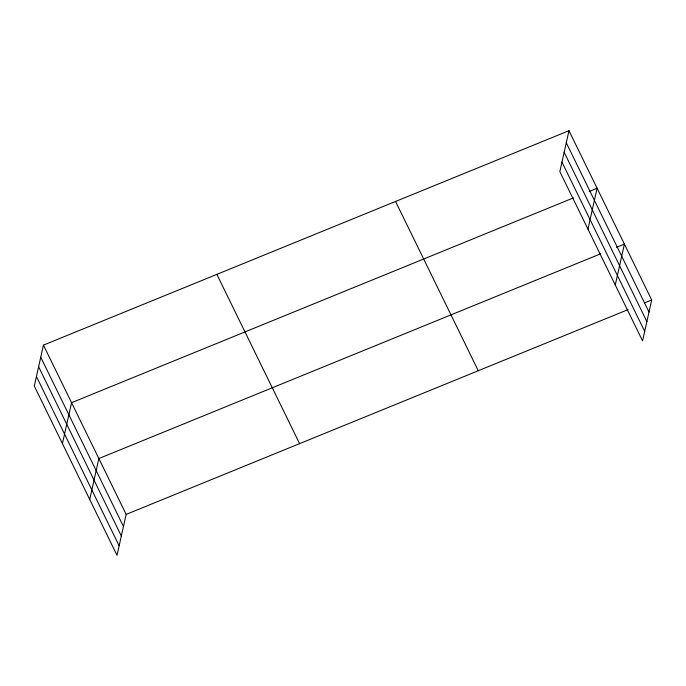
<?xml version="1.0" encoding="UTF-8"?>
<svg xmlns="http://www.w3.org/2000/svg" width="686" height="686" viewBox="0 0 686 686"><rect width="100%" height="100%" fill="white"/><g stroke="black" fill="none" stroke-linecap="round" stroke-linejoin="round"><path stroke-width="1.03" d="M43.441 345.127L34.3 386.029L117.014 555.308L126.155 514.406L43.441 345.127L568.986 130.692L651.7 299.971L642.559 340.873L559.845 171.594L568.986 130.692M62.426 443.585L71.567 402.682L573.453 197.894M89.72 499.442L98.861 458.548L600.756 253.76M587.962 229.15L597.103 188.247L589.223 191.463M615.265 285.007L624.406 244.113L616.517 247.329M126.155 514.406L628.05 309.626M644.806 302.792L651.7 299.971M566.284 142.774L648.999 312.061M564.158 152.283L646.872 321.571M561.963 162.085L644.686 331.364M395.556 201.452L478.271 370.74M216.87 274.366L299.585 443.645M40.74 357.209L123.463 526.488M38.613 366.718L121.336 535.998M36.427 376.52L119.141 545.799"/></g></svg>
